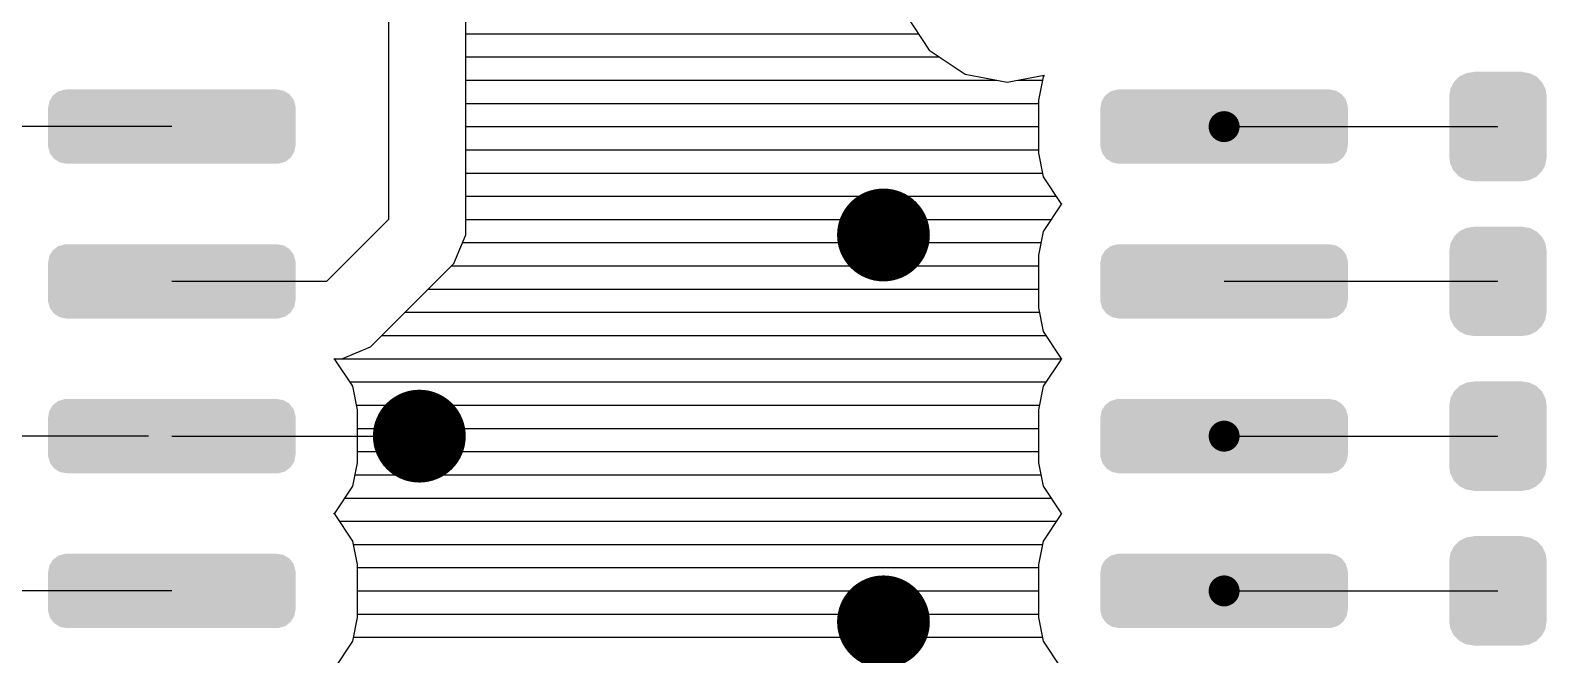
# Model space of a CAD drawing. Extents: x 295 to 953, y 10 to 290.
# Drawn here: x 781.68 to 810.31, y 226.35 to 238.14 of the extents above; entities that cross this region are included whole.
import ezdxf

# ---------------------------------------------------------------- set-up
doc = ezdxf.new("R2010")
doc.units = 0
doc.header["$LTSCALE"] = 5
doc.header["$MEASUREMENT"] = 0
doc.layers.get('0').update_dxf_attribs({"linetype": 'CONTINUOUS', "lineweight": 25})
doc.layers.add('DV-PEI-A6_BOT', color=7, linetype='CONTINUOUS')

msp = doc.modelspace()

# ---------------------------------------------------------------- linework, layer by layer
for points, const_width in [([(804.369, 236.318, -1), (804.077, 236.318, -1)], 0.292), ([(798.229, 234.273, -1), (797.353, 234.273, -1)], 0.876), ([(789.466, 230.476, -1), (788.59, 230.476, -1)], 0.876), ([(804.369, 230.476, -1), (804.077, 230.476, -1)], 0.292), ([(798.229, 226.971, -1), (797.353, 226.971, -1)], 0.876), ([(804.369, 227.555, -1), (804.077, 227.555, -1)], 0.292)]:
    msp.add_lwpolyline(points, format="xyb", close=True, dxfattribs=dict(const_width=const_width))
for points in [[(809.969, 237.33), (809.855, 237.348), (808.803, 237.33), (808.932, 237.348)], [(809.855, 237.348), (809.855, 237.352), (808.932, 237.348), (808.932, 237.352)], [(810.286, 237.038), (810.23, 237.153), (808.497, 237.038), (808.559, 237.153)], [(810.23, 237.153), (810.217, 237.166), (808.559, 237.153), (808.566, 237.166)], [(810.217, 237.166), (810.128, 237.258), (808.566, 237.166), (808.661, 237.258)], [(810.128, 237.258), (810.11, 237.267), (808.661, 237.258), (808.671, 237.267)], [(810.11, 237.267), (809.999, 237.325), (808.671, 237.267), (808.793, 237.325)], [(809.999, 237.325), (809.969, 237.33), (808.793, 237.325), (808.803, 237.33)], [(786.689, 236.707), (786.663, 236.794), (782.025, 236.707), (782.041, 236.794)], [(786.663, 236.794), (786.653, 236.829), (782.041, 236.794), (782.062, 236.829)], [(786.653, 236.829), (786.595, 236.903), (782.062, 236.829), (782.107, 236.903)], [(786.595, 236.903), (786.575, 236.93), (782.107, 236.903), (782.142, 236.93)], [(786.575, 236.93), (786.491, 236.981), (782.142, 236.93), (782.208, 236.981)], [(786.491, 236.981), (786.466, 236.996), (782.208, 236.981), (782.26, 236.996)], [(786.466, 236.996), (786.352, 237.017), (782.26, 236.996), (782.33, 237.017)], [(786.352, 237.017), (786.341, 237.019), (782.33, 237.017), (782.368, 237.019)], [(806.558, 236.707), (806.532, 236.794), (801.893, 236.707), (801.909, 236.794)], [(806.532, 236.794), (806.521, 236.829), (801.909, 236.794), (801.93, 236.829)], [(806.521, 236.829), (806.464, 236.903), (801.93, 236.829), (801.976, 236.903)], [(806.464, 236.903), (806.443, 236.93), (801.976, 236.903), (802.011, 236.93)], [(806.443, 236.93), (806.36, 236.981), (802.011, 236.93), (802.077, 236.981)], [(806.36, 236.981), (806.335, 236.996), (802.077, 236.981), (802.128, 236.996)], [(806.335, 236.996), (806.22, 237.017), (802.128, 236.996), (802.199, 237.017)], [(806.22, 237.017), (806.209, 237.019), (802.199, 237.017), (802.237, 237.019)], [(810.313, 236.894), (810.294, 237.022), (808.473, 236.894), (808.495, 237.022)], [(810.313, 236.891), (810.313, 236.894), (808.473, 236.891), (808.473, 236.894)], [(810.313, 235.746), (810.313, 236.891), (808.473, 235.746), (808.473, 236.891)], [(810.294, 237.022), (810.286, 237.038), (808.495, 237.022), (808.497, 237.038)], [(786.691, 236.669), (786.689, 236.707), (782.018, 236.669), (782.025, 236.707)], [(786.691, 235.968), (786.691, 236.669), (782.018, 235.968), (782.018, 236.669)], [(806.56, 236.669), (806.558, 236.707), (801.886, 236.669), (801.893, 236.707)], [(806.56, 235.968), (806.56, 236.669), (801.886, 235.968), (801.886, 236.669)], [(786.684, 235.93), (786.691, 235.968), (782.02, 235.93), (782.018, 235.968)], [(786.668, 235.842), (786.684, 235.93), (782.046, 235.842), (782.02, 235.93)], [(806.553, 235.93), (806.56, 235.968), (801.888, 235.93), (801.886, 235.968)], [(806.537, 235.842), (806.553, 235.93), (801.914, 235.842), (801.888, 235.93)], [(786.647, 235.808), (786.668, 235.842), (782.056, 235.808), (782.046, 235.842)], [(786.601, 235.734), (786.647, 235.808), (782.113, 235.734), (782.056, 235.808)], [(786.567, 235.707), (786.601, 235.734), (782.134, 235.707), (782.113, 235.734)], [(786.501, 235.656), (786.567, 235.707), (782.217, 235.656), (782.134, 235.707)], [(786.449, 235.64), (786.501, 235.656), (782.243, 235.64), (782.217, 235.656)], [(786.378, 235.619), (786.449, 235.64), (782.357, 235.619), (782.243, 235.64)], [(806.515, 235.808), (806.537, 235.842), (801.925, 235.808), (801.914, 235.842)], [(806.47, 235.734), (806.515, 235.808), (801.982, 235.734), (801.925, 235.808)], [(806.435, 235.707), (806.47, 235.734), (802.003, 235.707), (801.982, 235.734)], [(806.369, 235.656), (806.435, 235.707), (802.086, 235.656), (802.003, 235.707)], [(806.318, 235.64), (806.369, 235.656), (802.111, 235.64), (802.086, 235.656)], [(806.247, 235.619), (806.318, 235.64), (802.226, 235.619), (802.111, 235.64)], [(810.313, 235.743), (810.313, 235.746), (808.473, 235.743), (808.473, 235.746)], [(810.291, 235.614), (810.313, 235.743), (808.492, 235.614), (808.473, 235.743)], [(786.341, 235.617), (786.378, 235.619), (782.368, 235.617), (782.357, 235.619)], [(806.209, 235.617), (806.247, 235.619), (802.237, 235.617), (802.226, 235.619)], [(810.289, 235.599), (810.291, 235.614), (808.5, 235.599), (808.492, 235.614)], [(810.227, 235.483), (810.289, 235.599), (808.556, 235.483), (808.5, 235.599)], [(810.22, 235.47), (810.227, 235.483), (808.569, 235.47), (808.556, 235.483)], [(810.125, 235.379), (810.22, 235.47), (808.658, 235.379), (808.569, 235.47)], [(810.115, 235.369), (810.125, 235.379), (808.676, 235.369), (808.658, 235.379)], [(809.993, 235.311), (810.115, 235.369), (808.788, 235.311), (808.676, 235.369)], [(809.983, 235.306), (809.993, 235.311), (808.818, 235.306), (808.788, 235.311)], [(809.855, 235.288), (809.983, 235.306), (808.932, 235.288), (808.818, 235.306)], [(809.855, 235.284), (809.855, 235.288), (808.932, 235.284), (808.932, 235.288)], [(810.286, 234.117), (810.23, 234.232), (808.497, 234.117), (808.559, 234.232)], [(810.23, 234.232), (810.217, 234.245), (808.559, 234.232), (808.566, 234.245)], [(810.217, 234.245), (810.128, 234.337), (808.566, 234.245), (808.661, 234.337)], [(810.128, 234.337), (810.11, 234.346), (808.661, 234.337), (808.671, 234.346)], [(810.11, 234.346), (809.999, 234.404), (808.671, 234.346), (808.793, 234.404)], [(809.999, 234.404), (809.969, 234.409), (808.793, 234.404), (808.803, 234.409)], [(809.969, 234.409), (809.855, 234.427), (808.803, 234.409), (808.932, 234.427)], [(809.855, 234.427), (809.855, 234.431), (808.932, 234.427), (808.932, 234.431)], [(786.653, 233.908), (786.595, 233.982), (782.062, 233.908), (782.107, 233.982)], [(786.595, 233.982), (786.575, 234.009), (782.107, 233.982), (782.142, 234.009)], [(786.575, 234.009), (786.491, 234.06), (782.142, 234.009), (782.208, 234.06)], [(786.491, 234.06), (786.466, 234.075), (782.208, 234.06), (782.26, 234.075)], [(786.466, 234.075), (786.352, 234.096), (782.26, 234.075), (782.33, 234.096)], [(786.352, 234.096), (786.341, 234.098), (782.33, 234.096), (782.368, 234.098)], [(806.521, 233.908), (806.464, 233.982), (801.93, 233.908), (801.976, 233.982)], [(806.464, 233.982), (806.443, 234.009), (801.976, 233.982), (802.011, 234.009)], [(806.443, 234.009), (806.36, 234.06), (802.011, 234.009), (802.077, 234.06)], [(806.36, 234.06), (806.335, 234.075), (802.077, 234.06), (802.128, 234.075)], [(806.335, 234.075), (806.22, 234.096), (802.128, 234.075), (802.199, 234.096)], [(806.22, 234.096), (806.209, 234.098), (802.199, 234.096), (802.237, 234.098)], [(810.313, 233.973), (810.294, 234.101), (808.473, 233.973), (808.495, 234.101)], [(810.313, 233.97), (810.313, 233.973), (808.473, 233.97), (808.473, 233.973)], [(810.313, 232.825), (810.313, 233.97), (808.473, 232.825), (808.473, 233.97)], [(810.294, 234.101), (810.286, 234.117), (808.495, 234.101), (808.497, 234.117)], [(786.691, 233.748), (786.689, 233.786), (782.018, 233.748), (782.025, 233.786)], [(786.691, 233.047), (786.691, 233.748), (782.018, 233.047), (782.018, 233.748)], [(786.689, 233.786), (786.663, 233.873), (782.025, 233.786), (782.041, 233.873)], [(786.663, 233.873), (786.653, 233.908), (782.041, 233.873), (782.062, 233.908)], [(806.56, 233.748), (806.558, 233.786), (801.886, 233.748), (801.893, 233.786)], [(806.56, 233.047), (806.56, 233.748), (801.886, 233.047), (801.886, 233.748)], [(806.558, 233.786), (806.532, 233.873), (801.893, 233.786), (801.909, 233.873)], [(806.532, 233.873), (806.521, 233.908), (801.909, 233.873), (801.93, 233.908)], [(786.684, 233.009), (786.691, 233.047), (782.02, 233.009), (782.018, 233.047)], [(786.668, 232.921), (786.684, 233.009), (782.046, 232.921), (782.02, 233.009)], [(786.647, 232.887), (786.668, 232.921), (782.056, 232.887), (782.046, 232.921)], [(786.601, 232.813), (786.647, 232.887), (782.113, 232.813), (782.056, 232.887)], [(786.567, 232.786), (786.601, 232.813), (782.134, 232.786), (782.113, 232.813)], [(786.501, 232.735), (786.567, 232.786), (782.217, 232.735), (782.134, 232.786)], [(806.553, 233.009), (806.56, 233.047), (801.888, 233.009), (801.886, 233.047)], [(806.537, 232.921), (806.553, 233.009), (801.914, 232.921), (801.888, 233.009)], [(806.515, 232.887), (806.537, 232.921), (801.925, 232.887), (801.914, 232.921)], [(806.47, 232.813), (806.515, 232.887), (801.982, 232.813), (801.925, 232.887)], [(806.435, 232.786), (806.47, 232.813), (802.003, 232.786), (801.982, 232.813)], [(806.369, 232.735), (806.435, 232.786), (802.086, 232.735), (802.003, 232.786)], [(810.313, 232.822), (810.313, 232.825), (808.473, 232.822), (808.473, 232.825)], [(810.291, 232.693), (810.313, 232.822), (808.492, 232.693), (808.473, 232.822)], [(786.449, 232.719), (786.501, 232.735), (782.243, 232.719), (782.217, 232.735)], [(786.378, 232.698), (786.449, 232.719), (782.357, 232.698), (782.243, 232.719)], [(786.341, 232.696), (786.378, 232.698), (782.368, 232.696), (782.357, 232.698)], [(806.318, 232.719), (806.369, 232.735), (802.111, 232.719), (802.086, 232.735)], [(806.247, 232.698), (806.318, 232.719), (802.226, 232.698), (802.111, 232.719)], [(806.209, 232.696), (806.247, 232.698), (802.237, 232.696), (802.226, 232.698)], [(810.289, 232.678), (810.291, 232.693), (808.5, 232.678), (808.492, 232.693)], [(810.227, 232.562), (810.289, 232.678), (808.556, 232.562), (808.5, 232.678)], [(810.22, 232.549), (810.227, 232.562), (808.569, 232.549), (808.556, 232.562)], [(810.125, 232.458), (810.22, 232.549), (808.658, 232.458), (808.569, 232.549)], [(810.115, 232.448), (810.125, 232.458), (808.676, 232.448), (808.658, 232.458)], [(809.993, 232.39), (810.115, 232.448), (808.788, 232.39), (808.676, 232.448)], [(809.983, 232.385), (809.993, 232.39), (808.818, 232.385), (808.788, 232.39)], [(809.855, 232.367), (809.983, 232.385), (808.932, 232.367), (808.818, 232.385)], [(809.855, 232.363), (809.855, 232.367), (808.932, 232.363), (808.932, 232.367)], [(810.217, 231.324), (810.128, 231.416), (808.566, 231.324), (808.661, 231.416)], [(810.128, 231.416), (810.11, 231.425), (808.661, 231.416), (808.671, 231.425)], [(810.11, 231.425), (809.999, 231.483), (808.671, 231.425), (808.793, 231.483)], [(809.999, 231.483), (809.969, 231.488), (808.793, 231.483), (808.803, 231.488)], [(809.969, 231.488), (809.855, 231.506), (808.803, 231.488), (808.932, 231.506)], [(809.855, 231.506), (809.855, 231.51), (808.932, 231.506), (808.932, 231.51)], [(786.653, 230.987), (786.595, 231.061), (782.062, 230.987), (782.107, 231.061)], [(786.595, 231.061), (786.575, 231.088), (782.107, 231.061), (782.142, 231.088)], [(786.575, 231.088), (786.491, 231.139), (782.142, 231.088), (782.208, 231.139)], [(786.491, 231.139), (786.466, 231.154), (782.208, 231.139), (782.26, 231.154)], [(786.466, 231.154), (786.352, 231.175), (782.26, 231.154), (782.33, 231.175)], [(786.352, 231.175), (786.341, 231.177), (782.33, 231.175), (782.368, 231.177)], [(806.521, 230.987), (806.464, 231.061), (801.93, 230.987), (801.976, 231.061)], [(806.464, 231.061), (806.443, 231.088), (801.976, 231.061), (802.011, 231.088)], [(806.443, 231.088), (806.36, 231.139), (802.011, 231.088), (802.077, 231.139)], [(806.36, 231.139), (806.335, 231.154), (802.077, 231.139), (802.128, 231.154)], [(806.335, 231.154), (806.22, 231.175), (802.128, 231.154), (802.199, 231.175)], [(806.22, 231.175), (806.209, 231.177), (802.199, 231.175), (802.237, 231.177)], [(810.313, 231.052), (810.294, 231.18), (808.473, 231.052), (808.495, 231.18)], [(810.313, 231.049), (810.313, 231.052), (808.473, 231.049), (808.473, 231.052)], [(810.313, 229.904), (810.313, 231.049), (808.473, 229.904), (808.473, 231.049)], [(810.294, 231.18), (810.286, 231.196), (808.495, 231.18), (808.497, 231.196)], [(810.286, 231.196), (810.23, 231.311), (808.497, 231.196), (808.559, 231.311)], [(810.23, 231.311), (810.217, 231.324), (808.559, 231.311), (808.566, 231.324)], [(786.691, 230.827), (786.689, 230.865), (782.018, 230.827), (782.025, 230.865)], [(786.691, 230.126), (786.691, 230.827), (782.018, 230.126), (782.018, 230.827)], [(786.689, 230.865), (786.663, 230.952), (782.025, 230.865), (782.041, 230.952)], [(786.663, 230.952), (786.653, 230.987), (782.041, 230.952), (782.062, 230.987)], [(806.56, 230.827), (806.558, 230.865), (801.886, 230.827), (801.893, 230.865)], [(806.56, 230.126), (806.56, 230.827), (801.886, 230.126), (801.886, 230.827)], [(806.558, 230.865), (806.532, 230.952), (801.893, 230.865), (801.909, 230.952)], [(806.532, 230.952), (806.521, 230.987), (801.909, 230.952), (801.93, 230.987)], [(786.684, 230.088), (786.691, 230.126), (782.02, 230.088), (782.018, 230.126)], [(786.668, 230), (786.684, 230.088), (782.046, 230), (782.02, 230.088)], [(786.647, 229.966), (786.668, 230), (782.056, 229.966), (782.046, 230)], [(786.601, 229.892), (786.647, 229.966), (782.113, 229.892), (782.056, 229.966)], [(806.553, 230.088), (806.56, 230.126), (801.888, 230.088), (801.886, 230.126)], [(806.537, 230), (806.553, 230.088), (801.914, 230), (801.888, 230.088)], [(806.515, 229.966), (806.537, 230), (801.925, 229.966), (801.914, 230)], [(806.47, 229.892), (806.515, 229.966), (801.982, 229.892), (801.925, 229.966)], [(810.313, 229.901), (810.313, 229.904), (808.473, 229.901), (808.473, 229.904)], [(810.291, 229.772), (810.313, 229.901), (808.492, 229.772), (808.473, 229.901)], [(786.567, 229.865), (786.601, 229.892), (782.134, 229.865), (782.113, 229.892)], [(786.501, 229.814), (786.567, 229.865), (782.217, 229.814), (782.134, 229.865)], [(786.449, 229.798), (786.501, 229.814), (782.243, 229.798), (782.217, 229.814)], [(786.378, 229.777), (786.449, 229.798), (782.357, 229.777), (782.243, 229.798)], [(786.341, 229.775), (786.378, 229.777), (782.368, 229.775), (782.357, 229.777)], [(806.435, 229.865), (806.47, 229.892), (802.003, 229.865), (801.982, 229.892)], [(806.369, 229.814), (806.435, 229.865), (802.086, 229.814), (802.003, 229.865)], [(806.318, 229.798), (806.369, 229.814), (802.111, 229.798), (802.086, 229.814)], [(806.247, 229.777), (806.318, 229.798), (802.226, 229.777), (802.111, 229.798)], [(806.209, 229.775), (806.247, 229.777), (802.237, 229.775), (802.226, 229.777)], [(810.289, 229.757), (810.291, 229.772), (808.5, 229.757), (808.492, 229.772)], [(810.227, 229.641), (810.289, 229.757), (808.556, 229.641), (808.5, 229.757)], [(810.22, 229.628), (810.227, 229.641), (808.569, 229.628), (808.556, 229.641)], [(810.125, 229.537), (810.22, 229.628), (808.658, 229.537), (808.569, 229.628)], [(810.115, 229.527), (810.125, 229.537), (808.676, 229.527), (808.658, 229.537)], [(809.993, 229.469), (810.115, 229.527), (808.788, 229.469), (808.676, 229.527)], [(809.983, 229.464), (809.993, 229.469), (808.818, 229.464), (808.788, 229.469)], [(809.855, 229.446), (809.983, 229.464), (808.932, 229.446), (808.818, 229.464)], [(809.855, 229.442), (809.855, 229.446), (808.932, 229.442), (808.932, 229.446)], [(810.217, 228.403), (810.128, 228.495), (808.566, 228.403), (808.661, 228.495)], [(810.128, 228.495), (810.11, 228.504), (808.661, 228.495), (808.671, 228.504)], [(810.11, 228.504), (809.999, 228.562), (808.671, 228.504), (808.793, 228.562)], [(809.999, 228.562), (809.969, 228.567), (808.793, 228.562), (808.803, 228.567)], [(809.969, 228.567), (809.855, 228.585), (808.803, 228.567), (808.932, 228.585)], [(809.855, 228.585), (809.855, 228.589), (808.932, 228.585), (808.932, 228.589)], [(786.575, 228.167), (786.491, 228.218), (782.142, 228.167), (782.208, 228.218)], [(786.491, 228.218), (786.466, 228.233), (782.208, 228.218), (782.26, 228.233)], [(786.466, 228.233), (786.352, 228.254), (782.26, 228.233), (782.33, 228.254)], [(786.352, 228.254), (786.341, 228.256), (782.33, 228.254), (782.368, 228.256)], [(806.443, 228.167), (806.36, 228.218), (802.011, 228.167), (802.077, 228.218)], [(806.36, 228.218), (806.335, 228.233), (802.077, 228.218), (802.128, 228.233)], [(806.335, 228.233), (806.22, 228.254), (802.128, 228.233), (802.199, 228.254)], [(806.22, 228.254), (806.209, 228.256), (802.199, 228.254), (802.237, 228.256)], [(810.313, 228.131), (810.294, 228.259), (808.473, 228.131), (808.495, 228.259)], [(810.294, 228.259), (810.286, 228.275), (808.495, 228.259), (808.497, 228.275)], [(810.286, 228.275), (810.23, 228.39), (808.497, 228.275), (808.559, 228.39)], [(810.23, 228.39), (810.217, 228.403), (808.559, 228.39), (808.566, 228.403)], [(786.691, 227.906), (786.689, 227.944), (782.018, 227.906), (782.025, 227.944)], [(786.691, 227.205), (786.691, 227.906), (782.018, 227.205), (782.018, 227.906)], [(786.689, 227.944), (786.663, 228.031), (782.025, 227.944), (782.041, 228.031)], [(786.663, 228.031), (786.653, 228.066), (782.041, 228.031), (782.062, 228.066)], [(786.653, 228.066), (786.595, 228.14), (782.062, 228.066), (782.107, 228.14)], [(786.595, 228.14), (786.575, 228.167), (782.107, 228.14), (782.142, 228.167)], [(806.56, 227.906), (806.558, 227.944), (801.886, 227.906), (801.893, 227.944)], [(806.56, 227.205), (806.56, 227.906), (801.886, 227.205), (801.886, 227.906)], [(806.558, 227.944), (806.532, 228.031), (801.893, 227.944), (801.909, 228.031)], [(806.532, 228.031), (806.521, 228.066), (801.909, 228.031), (801.93, 228.066)], [(806.521, 228.066), (806.464, 228.14), (801.93, 228.066), (801.976, 228.14)], [(806.464, 228.14), (806.443, 228.167), (801.976, 228.14), (802.011, 228.167)], [(810.313, 228.128), (810.313, 228.131), (808.473, 228.128), (808.473, 228.131)], [(810.313, 226.983), (810.313, 228.128), (808.473, 226.983), (808.473, 228.128)], [(786.684, 227.167), (786.691, 227.205), (782.02, 227.167), (782.018, 227.205)], [(786.668, 227.079), (786.684, 227.167), (782.046, 227.079), (782.02, 227.167)], [(786.647, 227.045), (786.668, 227.079), (782.056, 227.045), (782.046, 227.079)], [(786.601, 226.971), (786.647, 227.045), (782.113, 226.971), (782.056, 227.045)], [(806.553, 227.167), (806.56, 227.205), (801.888, 227.167), (801.886, 227.205)], [(806.537, 227.079), (806.553, 227.167), (801.914, 227.079), (801.888, 227.167)], [(806.515, 227.045), (806.537, 227.079), (801.925, 227.045), (801.914, 227.079)], [(806.47, 226.971), (806.515, 227.045), (801.982, 226.971), (801.925, 227.045)], [(786.567, 226.944), (786.601, 226.971), (782.134, 226.944), (782.113, 226.971)], [(786.501, 226.893), (786.567, 226.944), (782.217, 226.893), (782.134, 226.944)], [(786.449, 226.877), (786.501, 226.893), (782.243, 226.877), (782.217, 226.893)], [(786.378, 226.856), (786.449, 226.877), (782.357, 226.856), (782.243, 226.877)], [(786.341, 226.854), (786.378, 226.856), (782.368, 226.854), (782.357, 226.856)], [(806.435, 226.944), (806.47, 226.971), (802.003, 226.944), (801.982, 226.971)], [(806.369, 226.893), (806.435, 226.944), (802.086, 226.893), (802.003, 226.944)], [(806.318, 226.877), (806.369, 226.893), (802.111, 226.877), (802.086, 226.893)], [(806.247, 226.856), (806.318, 226.877), (802.226, 226.856), (802.111, 226.877)], [(806.209, 226.854), (806.247, 226.856), (802.237, 226.854), (802.226, 226.856)], [(810.313, 226.98), (810.313, 226.983), (808.473, 226.98), (808.473, 226.983)], [(810.291, 226.851), (810.313, 226.98), (808.492, 226.851), (808.473, 226.98)], [(810.289, 226.836), (810.291, 226.851), (808.5, 226.836), (808.492, 226.851)], [(810.227, 226.72), (810.289, 226.836), (808.556, 226.72), (808.5, 226.836)], [(810.22, 226.707), (810.227, 226.72), (808.569, 226.707), (808.556, 226.72)], [(810.125, 226.616), (810.22, 226.707), (808.658, 226.616), (808.569, 226.707)], [(810.115, 226.606), (810.125, 226.616), (808.676, 226.606), (808.658, 226.616)], [(809.993, 226.548), (810.115, 226.606), (808.788, 226.548), (808.676, 226.606)], [(809.983, 226.543), (809.993, 226.548), (808.818, 226.543), (808.788, 226.548)], [(809.855, 226.525), (809.983, 226.543), (808.932, 226.525), (808.818, 226.543)], [(809.855, 226.521), (809.855, 226.525), (808.932, 226.521), (808.932, 226.525)]]:
    msp.add_solid(points)
at = {"layer": 'DV-PEI-A6_BOT'}
for p, q in [((788.444, 240.992), (788.444, 234.566)), ((789.904, 234.852), (789.904, 240.7)), ((798.206, 238.439), (798.656, 237.761)), ((798.451, 238.065), (789.904, 238.065)), ((798.656, 237.761), (799.333, 237.311)), ((798.854, 237.627), (789.904, 237.627)), ((799.929, 237.189), (789.904, 237.189)), ((799.333, 237.311), (800.128, 237.154)), ((800.128, 237.154), (800.823, 237.288)), ((800.794, 237.189), (800.332, 237.189)), ((800.805, 237.259), (800.718, 236.815)), ((800.823, 237.288), (800.805, 237.259)), ((800.718, 236.815), (800.718, 235.816)), ((800.718, 236.751), (789.904, 236.751)), ((784.354, 236.318), (780.849, 236.318)), ((800.718, 236.312), (789.904, 236.312)), ((804.223, 236.318), (809.393, 236.318)), ((800.718, 235.874), (789.904, 235.874)), ((800.718, 235.816), (800.805, 235.372)), ((800.794, 235.436), (789.904, 235.436)), ((800.805, 235.372), (801.138, 234.869)), ((801.051, 234.998), (789.904, 234.998)), ((789.904, 234.273), (789.904, 234.852)), ((801.138, 234.84), (800.805, 234.338)), ((801.138, 234.869), (801.162, 234.858)), ((801.162, 234.858), (801.138, 234.84)), ((788.444, 234.566), (787.275, 233.397)), ((800.957, 234.56), (789.904, 234.56)), ((789.682, 233.736), (789.904, 234.273)), ((800.805, 234.338), (800.718, 233.894)), ((800.764, 234.122), (789.846, 234.122)), ((789.273, 233.327), (789.682, 233.736)), ((800.718, 233.683), (789.635, 233.683)), ((800.718, 233.894), (800.718, 232.895)), ((787.275, 233.397), (784.354, 233.397)), ((809.393, 233.397), (804.223, 233.397)), ((788.514, 232.568), (789.273, 233.327)), ((800.718, 233.245), (789.197, 233.245)), ((800.735, 232.807), (788.759, 232.807)), ((800.718, 232.895), (800.805, 232.451)), ((788.105, 232.159), (788.514, 232.568)), ((800.858, 232.369), (788.321, 232.369)), ((800.805, 232.451), (801.138, 231.948)), ((787.439, 231.919), (787.416, 231.937)), ((787.416, 231.937), (787.567, 231.937)), ((801.162, 231.931), (787.416, 231.931)), ((787.772, 231.417), (787.439, 231.919)), ((787.567, 231.937), (788.105, 232.159)), ((801.138, 231.919), (800.805, 231.417)), ((801.138, 231.948), (801.162, 231.937)), ((801.162, 231.937), (801.138, 231.919)), ((800.858, 231.493), (787.719, 231.493)), ((787.86, 230.973), (787.772, 231.417)), ((800.805, 231.417), (800.718, 230.973)), ((800.735, 231.055), (787.848, 231.055)), ((787.86, 229.974), (787.86, 230.973)), ((800.718, 230.973), (800.718, 229.974)), ((783.916, 230.476), (780.849, 230.476)), ((784.354, 230.476), (789.028, 230.476)), ((784.792, 230.476), (787.86, 230.476)), ((800.718, 230.616), (787.86, 230.616)), ((804.223, 230.476), (809.393, 230.476)), ((787.772, 229.53), (787.86, 229.974)), ((800.718, 230.178), (787.86, 230.178)), ((800.718, 229.974), (800.805, 229.53)), ((800.764, 229.74), (787.819, 229.74)), ((787.439, 229.027), (787.772, 229.53)), ((800.805, 229.53), (801.138, 229.027)), ((800.957, 229.302), (787.626, 229.302)), ((787.416, 229.016), (787.439, 229.027)), ((787.439, 228.998), (787.416, 229.016)), ((787.772, 228.496), (787.439, 228.998)), ((801.051, 228.864), (787.527, 228.864)), ((801.138, 228.998), (800.805, 228.496)), ((801.138, 229.027), (801.162, 229.016)), ((801.162, 229.016), (801.138, 228.998)), ((787.86, 228.052), (787.772, 228.496)), ((800.805, 228.496), (800.718, 228.052)), ((800.794, 228.426), (787.789, 228.426)), ((787.86, 227.053), (787.86, 228.052)), ((800.718, 227.988), (787.86, 227.988)), ((800.718, 228.052), (800.718, 227.053)), ((784.354, 227.555), (776.76, 227.555)), ((800.718, 227.549), (787.86, 227.549)), ((804.223, 227.555), (809.393, 227.555)), ((787.772, 226.609), (787.86, 227.053)), ((800.718, 227.111), (787.86, 227.111)), ((800.718, 227.053), (800.805, 226.609)), ((787.439, 226.106), (787.772, 226.609)), ((800.794, 226.673), (787.789, 226.673)), ((800.805, 226.609), (801.138, 226.106))]:
    msp.add_line(p, q, dxfattribs=at)

doc.saveas('drawing.dxf')
